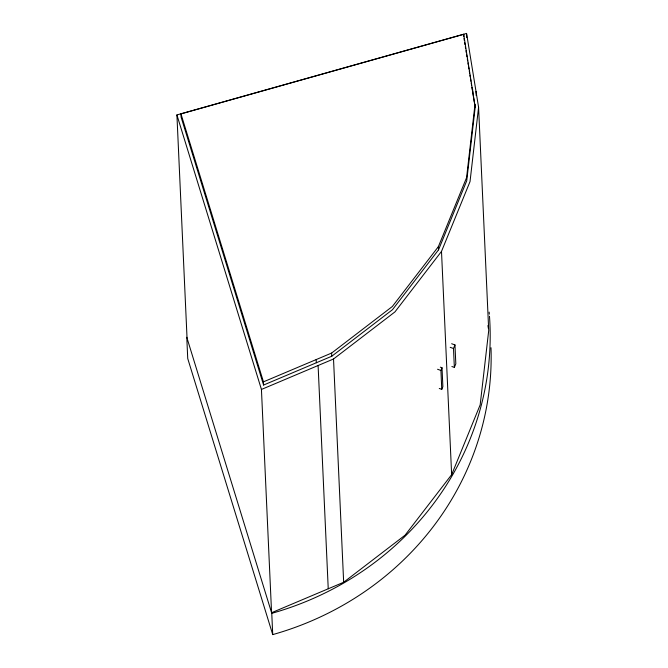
<?xml version="1.0" encoding="UTF-8"?>
<svg xmlns="http://www.w3.org/2000/svg" width="668" height="668" viewBox="0 0 668 668"><rect width="100%" height="100%" fill="white"/><g stroke="black" fill="none" stroke-linecap="round" stroke-linejoin="round"><path stroke-width="1" d="M475.031 104.124L466.581 177.646L438.375 246.667L392.341 306.503L331.62 353.055L263.451 381.854L263.593 385.044L331.762 356.244L392.483 309.693L438.517 249.857L466.723 180.836L475.182 107.314L463.684 34.319L180.953 113.894L181.095 117.084L263.593 385.044M478.58 107.231L470.03 181.587L441.498 251.402L394.947 311.906L333.524 359L261.439 389.452L271.575 612.723L343.661 582.271L405.084 535.177L451.643 474.664L480.167 404.858L488.717 330.501L478.58 107.231L466.573 33.4L176.911 114.929L187.048 338.2M439.26 388.45L441.773 389.361L440.922 370.473L442.016 367.784L440.337 367.175M451.877 366.507L454.357 367.408L453.497 348.521L454.966 344.93L451.66 343.728M441.773 389.361L442.876 386.672L442.016 367.784M454.357 367.408L455.818 363.826L454.966 344.93M450.19 347.31L453.497 348.521M437.565 369.254L440.922 370.473M180.953 113.894L263.451 381.854M176.911 114.929L261.439 389.452M272.728 634.6L271.767 613.333L186.773 337.273L187.733 358.541L272.728 634.6A303.456 287.941 -2.6 0 0 490.997 347.736M463.993 38.519L464.327 40.556M464.652 42.585L464.986 44.614M465.312 46.643L465.646 48.68M465.972 50.71L466.306 52.739M466.631 54.768L466.965 56.805M467.299 58.834L467.625 60.863M467.959 62.901L468.285 64.93M468.619 66.959L468.944 68.988M469.278 71.025L469.612 73.054M469.938 75.083L470.272 77.112M470.598 79.15L470.932 81.179M471.257 83.208L471.591 85.237M471.917 87.274L474.372 102.329M474.697 104.325L475.182 107.314M487.916 325.566L488.4 328.522M476.008 91.432L476.2 95.582M472.602 89.161L472.744 92.351M466.623 34.435L466.765 37.55M463.684 34.319L463.792 36.707M441.498 251.402L451.643 474.664M438.375 246.667L438.517 249.857M333.524 359L343.661 582.271M331.62 353.055L331.762 356.244M318.102 365.513L328.238 588.784M316.189 359.576L316.331 362.766M489.485 316.214A303.456 287.941 -2.6 0 1 271.767 613.333M489.151 312.098A303.456 287.941 -2.6 0 1 489.327 314.152"/></g></svg>
